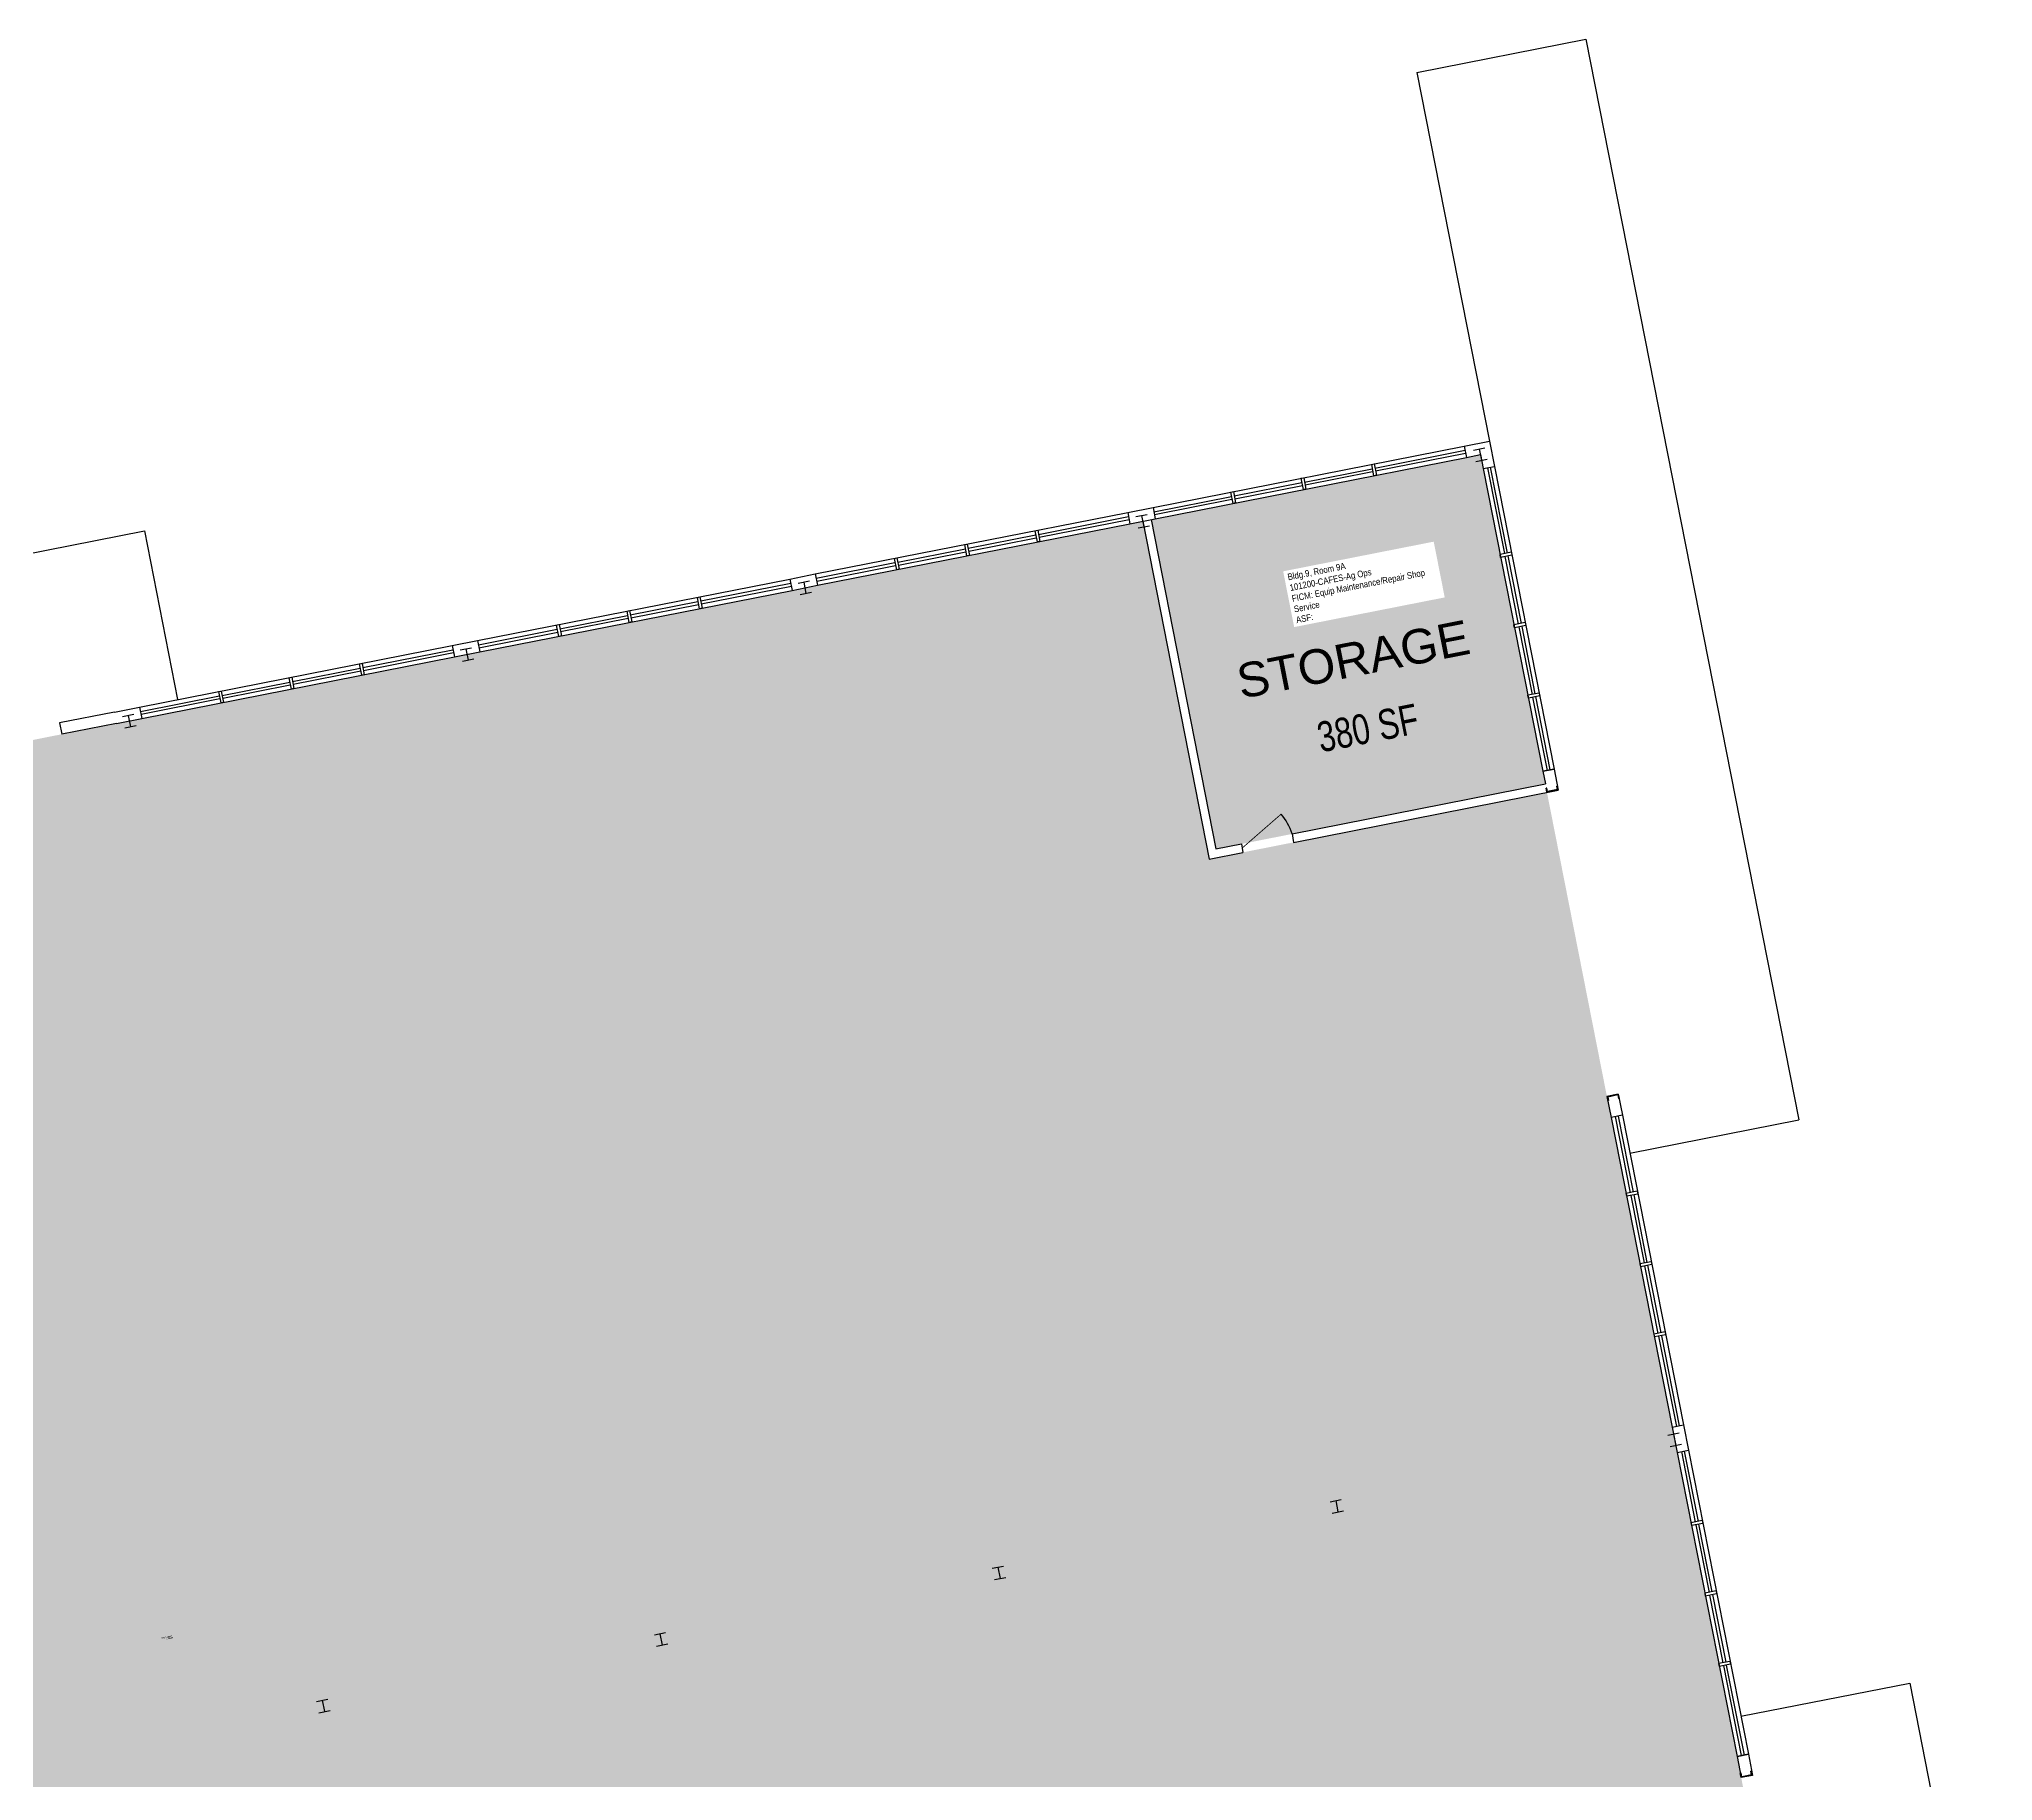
# Model space of a CAD drawing. Header units: inches. Extents: x 69207359 to 69210059, y 27690385 to 27692599.
# Drawn here: x 69208697 to 69210059, y 27691261 to 27692475 of the extents above; entities that cross this region are included whole.
import ezdxf
from ezdxf.enums import TextEntityAlignment as Align

# ---------------------------------------------------------------- set-up
doc = ezdxf.new("R2010")
doc.units = ezdxf.units.IN
doc.header["$LTSCALE"] = 10
doc.header["$MEASUREMENT"] = 0
doc.layers.get('0').update_dxf_attribs({"linetype": 'CONTINUOUS'})
for name, color, linetype in [('A-COLS', 5, 'CONTINUOUS'), ('A-DOOR', 2, 'CONTINUOUS'), ('A-GLAZ', 1, 'CONTINUOUS'), ('A-IDEN-RNUM', 7, 'CONTINUOUS'), ('A-IDEN-SNUM', 4, 'CONTINUOUS'), ('A-IDEN-TEXT', 4, 'CONTINUOUS'), ('A-IDEN-VNUM', 4, 'CONTINUOUS'), ('A-SITE', 3, 'CONTINUOUS'), ('A-WALL', 5, 'CONTINUOUS'), ('AREA-TEXT', 3, 'CONTINUOUS'), ('Rooms-Category-Color', 7, 'CONTINUOUS'), ('Rooms-College-Color', 7, 'CONTINUOUS'), ('Rooms-Department-Color', 7, 'CONTINUOUS'), ('Rooms-Division-Color', 7, 'CONTINUOUS'), ('Rooms-Information', 7, 'CONTINUOUS')]:
    doc.layers.add(name, color=color, linetype=linetype)
doc.styles.add('Arial', font='arial.ttf')
doc.styles.add('CP_AREA', font='arial.ttf', dxfattribs={"height": 15})
doc.styles.add('CP_ROOMSNUMBER', font='arial.ttf', dxfattribs={"height": 1})
doc.styles.add('CP_ROOMVNUMBER', font='arial.ttf', dxfattribs={"width": 0.85, "height": 0.075})

# ---------------------------------------------------------------- blocks, each defined once
blk = doc.blocks.new('COL1')
for p, q in [((-0.5, 0.5), (0.5, 0.5)), ((0, 0.5), (0, -0.5)), ((-0.5, -0.5), (0.5, -0.5))]:
    blk.add_line(p, q)

msp = doc.modelspace()

# ---------------------------------------------------------------- hatches: boundary and pattern name
at = {"layer": 'Rooms-Category-Color', "true_color": 0xe3c5e1}
for points in [[(69209746.9, 27691955.9), (69209517.3, 27691910.6), (69209472.1, 27692140.2), (69209701.6, 27692185.5)], [(69209748, 27691950.1), (69209512.6, 27691903.6), (69209466.2, 27692139.1), (69209457.3, 27692137.3), (69209239.5, 27692094.4), (69209221.9, 27692090.9), (69209004.1, 27692048), (69208986.4, 27692044.5), (69208768.6, 27692001.6), (69208750.9, 27691998.1), (69208571.4, 27691962.7), (69208515.5, 27691951.7), (69208305.5, 27691910.4), (69208306.1, 27691907.5), (69208289.6, 27691903.1), (69208186.4, 27691883.9), (69208136.3, 27691874), (69208183.3, 27691635.6), (69207660.3, 27691532.5), (69207630, 27691526.5), (69207670.6, 27691320.5), (69207671.1, 27691317.6), (69208036.1, 27691389.5), (69208083.7, 27691148.1), (69208090.6, 27691112.8), (69208126.5, 27690930.6), (69207761.6, 27690858.7), (69207764.1, 27690845.6), (69207805.9, 27690633.7), (69207810.1, 27690612.1), (69207963.2, 27690642.3), (69208006.1, 27690424.5), (69208079.7, 27690439), (69208097.4, 27690442.5), (69208315.2, 27690485.4), (69208332.8, 27690488.9), (69208550.7, 27690531.8), (69208568.3, 27690535.3), (69208786.1, 27690578.2), (69208842, 27690589.2), (69208983.3, 27690617.1), (69209021.6, 27690624.6), (69209039.3, 27690628.1), (69209257.1, 27690671), (69209274.7, 27690674.5), (69209492.5, 27690717.4), (69209510.2, 27690720.9), (69209607.3, 27690740), (69209565.6, 27690952), (69209930.5, 27691023.9), (69209928, 27691036.6), (69209883.4, 27691263.3), (69209880.5, 27691278), (69209838.7, 27691489.9), (69209835.2, 27691507.6), (69209792.7, 27691723.4)]]:
    msp.add_hatch(color=254, dxfattribs=at).paths.add_polyline_path(points)
at = {"layer": 'Rooms-College-Color', "true_color": 0xadadad}
msp.add_hatch(color=253, dxfattribs=at).paths.add_polyline_path([(69209746.9, 27691955.9), (69209517.3, 27691910.6), (69209472.1, 27692140.2), (69209701.6, 27692185.5)])
at = {"layer": 'Rooms-College-Color', "true_color": 0xe3c5e1}
msp.add_hatch(color=254, dxfattribs=at).paths.add_polyline_path([(69209748, 27691950.1), (69209512.6, 27691903.6), (69209466.2, 27692139.1), (69209457.3, 27692137.3), (69209239.5, 27692094.4), (69209221.9, 27692090.9), (69209004.1, 27692048), (69208986.4, 27692044.5), (69208768.6, 27692001.6), (69208750.9, 27691998.1), (69208571.4, 27691962.7), (69208515.5, 27691951.7), (69208305.5, 27691910.4), (69208306.1, 27691907.5), (69208289.6, 27691903.1), (69208186.4, 27691883.9), (69208136.3, 27691874), (69208183.3, 27691635.6), (69207660.3, 27691532.5), (69207630, 27691526.5), (69207670.6, 27691320.5), (69207671.1, 27691317.6), (69208036.1, 27691389.5), (69208083.7, 27691148.1), (69208090.6, 27691112.8), (69208126.5, 27690930.6), (69207761.6, 27690858.7), (69207764.1, 27690845.6), (69207805.9, 27690633.7), (69207810.1, 27690612.1), (69207963.2, 27690642.3), (69208006.1, 27690424.5), (69208079.7, 27690439), (69208097.4, 27690442.5), (69208315.2, 27690485.4), (69208332.8, 27690488.9), (69208550.7, 27690531.8), (69208568.3, 27690535.3), (69208786.1, 27690578.2), (69208842, 27690589.2), (69208983.3, 27690617.1), (69209021.6, 27690624.6), (69209039.3, 27690628.1), (69209257.1, 27690671), (69209274.7, 27690674.5), (69209492.5, 27690717.4), (69209510.2, 27690720.9), (69209607.3, 27690740), (69209565.6, 27690952), (69209930.5, 27691023.9), (69209928, 27691036.6), (69209883.4, 27691263.3), (69209880.5, 27691278), (69209838.7, 27691489.9), (69209835.2, 27691507.6), (69209792.7, 27691723.4)])
at = {"layer": 'Rooms-Department-Color', "true_color": 0xe3c5e1}
for points in [[(69209746.9, 27691955.9), (69209517.3, 27691910.6), (69209472.1, 27692140.2), (69209701.6, 27692185.5)], [(69209748, 27691950.1), (69209512.6, 27691903.6), (69209466.2, 27692139.1), (69209457.3, 27692137.3), (69209239.5, 27692094.4), (69209221.9, 27692090.9), (69209004.1, 27692048), (69208986.4, 27692044.5), (69208768.6, 27692001.6), (69208750.9, 27691998.1), (69208571.4, 27691962.7), (69208515.5, 27691951.7), (69208305.5, 27691910.4), (69208306.1, 27691907.5), (69208289.6, 27691903.1), (69208186.4, 27691883.9), (69208136.3, 27691874), (69208183.3, 27691635.6), (69207660.3, 27691532.5), (69207630, 27691526.5), (69207670.6, 27691320.5), (69207671.1, 27691317.6), (69208036.1, 27691389.5), (69208083.7, 27691148.1), (69208090.6, 27691112.8), (69208126.5, 27690930.6), (69207761.6, 27690858.7), (69207764.1, 27690845.6), (69207805.9, 27690633.7), (69207810.1, 27690612.1), (69207963.2, 27690642.3), (69208006.1, 27690424.5), (69208079.7, 27690439), (69208097.4, 27690442.5), (69208315.2, 27690485.4), (69208332.8, 27690488.9), (69208550.7, 27690531.8), (69208568.3, 27690535.3), (69208786.1, 27690578.2), (69208842, 27690589.2), (69208983.3, 27690617.1), (69209021.6, 27690624.6), (69209039.3, 27690628.1), (69209257.1, 27690671), (69209274.7, 27690674.5), (69209492.5, 27690717.4), (69209510.2, 27690720.9), (69209607.3, 27690740), (69209565.6, 27690952), (69209930.5, 27691023.9), (69209928, 27691036.6), (69209883.4, 27691263.3), (69209880.5, 27691278), (69209838.7, 27691489.9), (69209835.2, 27691507.6), (69209792.7, 27691723.4)]]:
    msp.add_hatch(color=254, dxfattribs=at).paths.add_polyline_path(points)
at = {"layer": 'Rooms-Division-Color', "true_color": 0xe3c5e1}
for points in [[(69209746.9, 27691955.9), (69209517.3, 27691910.6), (69209472.1, 27692140.2), (69209701.6, 27692185.5)], [(69209748, 27691950.1), (69209512.6, 27691903.6), (69209466.2, 27692139.1), (69209457.3, 27692137.3), (69209239.5, 27692094.4), (69209221.9, 27692090.9), (69209004.1, 27692048), (69208986.4, 27692044.5), (69208768.6, 27692001.6), (69208750.9, 27691998.1), (69208571.4, 27691962.7), (69208515.5, 27691951.7), (69208305.5, 27691910.4), (69208306.1, 27691907.5), (69208289.6, 27691903.1), (69208186.4, 27691883.9), (69208136.3, 27691874), (69208183.3, 27691635.6), (69207660.3, 27691532.5), (69207630, 27691526.5), (69207670.6, 27691320.5), (69207671.1, 27691317.6), (69208036.1, 27691389.5), (69208083.7, 27691148.1), (69208090.6, 27691112.8), (69208126.5, 27690930.6), (69207761.6, 27690858.7), (69207764.1, 27690845.6), (69207805.9, 27690633.7), (69207810.1, 27690612.1), (69207963.2, 27690642.3), (69208006.1, 27690424.5), (69208079.7, 27690439), (69208097.4, 27690442.5), (69208315.2, 27690485.4), (69208332.8, 27690488.9), (69208550.7, 27690531.8), (69208568.3, 27690535.3), (69208786.1, 27690578.2), (69208842, 27690589.2), (69208983.3, 27690617.1), (69209021.6, 27690624.6), (69209039.3, 27690628.1), (69209257.1, 27690671), (69209274.7, 27690674.5), (69209492.5, 27690717.4), (69209510.2, 27690720.9), (69209607.3, 27690740), (69209565.6, 27690952), (69209930.5, 27691023.9), (69209928, 27691036.6), (69209883.4, 27691263.3), (69209880.5, 27691278), (69209838.7, 27691489.9), (69209835.2, 27691507.6), (69209792.7, 27691723.4)]]:
    msp.add_hatch(color=254, dxfattribs=at).paths.add_polyline_path(points)

# ---------------------------------------------------------------- linework, layer by layer
at = {"layer": 'A-DOOR', "const_width": 0.6}
msp.add_lwpolyline([(69209535.5, 27691911.2), (69209562.7, 27691934.9)], dxfattribs=at)
at = {"layer": 'A-DOOR'}
msp.add_arc((69209534, 27691910), 38, 17.0021, 40.9429, dxfattribs=at)
at = {"layer": 'A-GLAZ'}
for p, q in [((69209473.4, 27692148.7), (69209690.3, 27692191.4)), ((69209475, 27692140.8), (69209691.9, 27692183.5)), ((69209628.1, 27692176.1), (69209690.9, 27692188.5)), ((69209628.5, 27692174.1), (69209691.3, 27692186.5)), ((69209530, 27692156.8), (69209577.1, 27692166)), ((69209579, 27692166.4), (69209626.1, 27692175.7)), ((69209579.4, 27692164.4), (69209626.5, 27692173.7)), ((69209703.6, 27692175.8), (69209745.1, 27691964.8)), ((69209706.5, 27692176.3), (69209718.3, 27692116.5)), ((69209708.5, 27692176.7), (69209720.3, 27692116.8)), ((69209711.4, 27692177.3), (69209753, 27691966.3)), ((69209474, 27692145.7), (69209528, 27692156.4)), ((69209474.4, 27692143.7), (69209528.4, 27692154.4)), ((69209530.4, 27692154.8), (69209577.5, 27692164)), ((69209238, 27692102.3), (69209455.8, 27692145.2)), ((69209239.5, 27692094.4), (69209457.3, 27692137.3)), ((69209393.6, 27692129.9), (69209456.4, 27692142.3)), ((69209394, 27692127.9), (69209456.8, 27692140.3)), ((69209344.5, 27692120.2), (69209391.6, 27692129.5)), ((69209344.9, 27692118.2), (69209392, 27692127.5)), ((69209238.6, 27692099.3), (69209293.5, 27692110.2)), ((69209295.5, 27692110.5), (69209342.6, 27692119.8)), ((69209295.9, 27692108.5), (69209342.9, 27692117.8)), ((69209718.7, 27692114.5), (69209728, 27692067.4)), ((69209720.7, 27692114.9), (69209730, 27692067.8)), ((69209002.5, 27692055.9), (69209220.3, 27692098.8)), ((69209239, 27692097.3), (69209293.9, 27692108.2)), ((69209004.1, 27692048), (69209221.9, 27692090.9)), ((69209109, 27692073.8), (69209156.1, 27692083.1)), ((69209158.1, 27692083.5), (69209220.9, 27692095.9)), ((69209158.5, 27692081.5), (69209221.3, 27692093.9)), ((69209060, 27692064.1), (69209107.1, 27692073.4)), ((69209060.4, 27692062.1), (69209107.5, 27692071.4)), ((69209109.4, 27692071.8), (69209156.5, 27692081.1)), ((69209003.1, 27692052.9), (69209058, 27692063.8)), ((69209003.5, 27692050.9), (69209058.4, 27692061.8)), ((69209728.4, 27692065.4), (69209737.6, 27692018.3)), ((69209730.4, 27692065.8), (69209739.6, 27692018.7)), ((69208767, 27692009.5), (69208984.8, 27692052.4)), ((69208768.6, 27692001.6), (69208986.4, 27692044.5)), ((69208922.6, 27692037.1), (69208985.4, 27692049.5)), ((69208923, 27692035.1), (69208985.8, 27692047.5)), ((69208873.6, 27692027.4), (69208920.7, 27692036.7)), ((69208874, 27692025.4), (69208921.1, 27692034.7)), ((69208767.6, 27692006.5), (69208822.6, 27692017.4)), ((69208768, 27692004.5), (69208822.9, 27692015.4)), ((69208824.5, 27692017.7), (69208871.6, 27692027)), ((69208824.9, 27692015.7), (69208872, 27692025)), ((69209738, 27692016.4), (69209748.1, 27691965.4)), ((69209740, 27692016.8), (69209750.1, 27691965.7)), ((69209792.7, 27691723.4), (69209835.2, 27691507.6)), ((69209795.6, 27691724), (69209806.1, 27691671)), ((69209797.6, 27691724.4), (69209808.1, 27691671.4)), ((69209800.6, 27691725), (69209843.1, 27691509.1)), ((69209806.5, 27691669.1), (69209815.7, 27691622)), ((69209808.5, 27691669.5), (69209817.7, 27691622.4)), ((69209816.1, 27691620), (69209825.4, 27691572.9)), ((69209818.1, 27691620.4), (69209827.4, 27691573.3)), ((69209825.8, 27691570.9), (69209838.2, 27691508.1)), ((69209827.8, 27691571.3), (69209840.2, 27691508.5)), ((69209838.7, 27691489.9), (69209880.5, 27691278)), ((69209841.7, 27691490.5), (69209851.3, 27691441.4)), ((69209843.7, 27691490.9), (69209853.3, 27691441.8)), ((69209846.6, 27691491.5), (69209888.4, 27691279.5)), ((69209851.7, 27691439.5), (69209861, 27691392.4)), ((69209853.7, 27691439.9), (69209863, 27691392.8)), ((69209861.4, 27691390.4), (69209870.7, 27691343.3)), ((69209863.4, 27691390.8), (69209872.7, 27691343.7)), ((69209871, 27691341.4), (69209883.4, 27691278.6)), ((69209873, 27691341.7), (69209885.4, 27691279))]:
    msp.add_line(p, q, dxfattribs=at)
at = {"layer": 'A-SITE'}
for p, q in [((69209657.3, 27692452), (69209775.1, 27692475.2)), ((69209775.1, 27692475.2), (69209923.5, 27691721.7)), ((69209657.3, 27692452), (69209708, 27692194.9)), ((69208464.2, 27692072.1), (69208770.3, 27692132.4)), ((69208770.3, 27692132.4), (69208793.5, 27692014.7)), ((69209805.8, 27691698.5), (69209923.5, 27691721.7)), ((69209883.1, 27691306), (69210000.9, 27691329.2)), ((69210000.9, 27691329.2), (69210058.9, 27691034.9))]:
    msp.add_line(p, q, dxfattribs=at)
at = {"layer": 'A-WALL'}
for p, q in [((69209690.3, 27692191.4), (69209708, 27692194.9)), ((69209690.3, 27692191.4), (69209691.9, 27692183.5)), ((69209708, 27692194.9), (69209711.4, 27692177.3)), ((69209625.6, 27692178.7), (69209627.5, 27692179)), ((69209625.6, 27692178.7), (69209627.1, 27692170.8)), ((69209627.5, 27692179), (69209629.1, 27692171.2)), ((69209691.9, 27692183.5), (69209701.6, 27692185.5)), ((69209701.6, 27692185.5), (69209703.6, 27692175.8)), ((69209576.5, 27692169), (69209578.5, 27692169.4)), ((69209576.5, 27692169), (69209578.1, 27692161.1)), ((69209578.5, 27692169.4), (69209580, 27692161.5)), ((69209629.1, 27692171.2), (69209627.1, 27692170.8)), ((69209703.6, 27692175.8), (69209711.4, 27692177.3)), ((69209527.4, 27692159.3), (69209529.4, 27692159.7)), ((69209527.4, 27692159.3), (69209529, 27692151.4)), ((69209531, 27692151.8), (69209529, 27692151.4)), ((69209529.4, 27692159.7), (69209531, 27692151.8)), ((69209580, 27692161.5), (69209578.1, 27692161.1)), ((69209455.8, 27692145.2), (69209473.4, 27692148.7)), ((69209455.8, 27692145.2), (69209457.3, 27692137.3)), ((69209457.3, 27692137.3), (69209475, 27692140.8)), ((69209466.2, 27692139.1), (69209512.6, 27691903.6)), ((69209472.1, 27692140.2), (69209517.3, 27691910.6)), ((69209473.4, 27692148.7), (69209475, 27692140.8)), ((69209391, 27692132.4), (69209393, 27692132.8)), ((69209391, 27692132.4), (69209392.6, 27692124.6)), ((69209394.6, 27692124.9), (69209392.6, 27692124.6)), ((69209393, 27692132.8), (69209394.6, 27692124.9)), ((69209292.9, 27692113.1), (69209294.9, 27692113.5)), ((69209292.9, 27692113.1), (69209294.5, 27692105.2)), ((69209294.9, 27692113.5), (69209296.4, 27692105.6)), ((69209342, 27692122.8), (69209343.9, 27692123.2)), ((69209342, 27692122.8), (69209343.5, 27692114.9)), ((69209345.5, 27692115.3), (69209343.5, 27692114.9)), ((69209343.9, 27692123.2), (69209345.5, 27692115.3)), ((69209723.2, 27692117.4), (69209715.4, 27692115.9)), ((69209715.7, 27692113.9), (69209715.4, 27692115.9)), ((69209723.6, 27692115.5), (69209715.7, 27692113.9)), ((69209723.2, 27692117.4), (69209723.6, 27692115.5)), ((69209220.3, 27692098.8), (69209238, 27692102.3)), ((69209220.3, 27692098.8), (69209221.9, 27692090.9)), ((69209238, 27692102.3), (69209239.5, 27692094.4)), ((69209296.4, 27692105.6), (69209294.5, 27692105.2)), ((69209155.6, 27692086), (69209157.5, 27692086.4)), ((69209155.6, 27692086), (69209157.1, 27692078.1)), ((69209157.5, 27692086.4), (69209159.1, 27692078.5)), ((69209221.9, 27692090.9), (69209239.5, 27692094.4)), ((69209106.5, 27692076.4), (69209108.5, 27692076.8)), ((69209106.5, 27692076.4), (69209108.1, 27692068.5)), ((69209110, 27692068.9), (69209108.1, 27692068.5)), ((69209108.5, 27692076.8), (69209110, 27692068.9)), ((69209159.1, 27692078.5), (69209157.1, 27692078.1)), ((69208984.8, 27692052.4), (69209002.5, 27692055.9)), ((69209002.5, 27692055.9), (69209004.1, 27692048)), ((69209057.4, 27692066.7), (69209059.4, 27692067.1)), ((69209057.4, 27692066.7), (69209059, 27692058.8)), ((69209061, 27692059.2), (69209059, 27692058.8)), ((69209059.4, 27692067.1), (69209061, 27692059.2)), ((69209732.9, 27692068.4), (69209725, 27692066.8)), ((69209725.4, 27692064.8), (69209725, 27692066.8)), ((69209733.3, 27692066.4), (69209725.4, 27692064.8)), ((69209732.9, 27692068.4), (69209733.3, 27692066.4)), ((69208984.8, 27692052.4), (69208986.4, 27692044.5)), ((69208986.4, 27692044.5), (69209004.1, 27692048)), ((69208871, 27692030), (69208873, 27692030.4)), ((69208871, 27692030), (69208872.6, 27692022.1)), ((69208873, 27692030.4), (69208874.6, 27692022.5)), ((69208920.1, 27692039.6), (69208922.1, 27692040)), ((69208920.1, 27692039.6), (69208921.6, 27692031.7)), ((69208923.6, 27692032.1), (69208921.6, 27692031.7)), ((69208922.1, 27692040), (69208923.6, 27692032.1)), ((69208822, 27692020.3), (69208823.9, 27692020.7)), ((69208822, 27692020.3), (69208823.5, 27692012.4)), ((69208823.9, 27692020.7), (69208825.5, 27692012.8)), ((69208874.6, 27692022.5), (69208872.6, 27692022.1)), ((69209742.6, 27692019.3), (69209734.7, 27692017.8)), ((69209735.1, 27692015.8), (69209734.7, 27692017.8)), ((69209743, 27692017.3), (69209735.1, 27692015.8)), ((69209742.6, 27692019.3), (69209743, 27692017.3)), ((69208749.4, 27692006), (69208711.1, 27691998.5)), ((69208749.4, 27692006), (69208767, 27692009.5)), ((69208750.9, 27691998.1), (69208768.6, 27692001.6)), ((69208767, 27692009.5), (69208768.6, 27692001.6)), ((69208825.5, 27692012.8), (69208823.5, 27692012.4)), ((69208711.1, 27691998.5), (69208712.7, 27691990.6)), ((69208750.9, 27691998.1), (69208712.7, 27691990.6)), ((69209745.1, 27691964.8), (69209753, 27691966.3)), ((69209753, 27691966.3), (69209745.1, 27691964.8)), ((69209745.1, 27691964.8), (69209746.9, 27691955.9)), ((69209753, 27691966.3), (69209755.9, 27691951.5)), ((69209570.3, 27691921.1), (69209746.9, 27691955.9)), ((69209571.4, 27691915.2), (69209755.9, 27691951.5)), ((69209747.9, 27691953.1), (69209747.5, 27691953)), ((69209748, 27691950.1), (69209747.5, 27691953)), ((69209748.4, 27691950.6), (69209747.9, 27691953.1)), ((69209755.9, 27691951.6), (69209748, 27691950.1)), ((69209755.3, 27691952), (69209748.4, 27691950.6)), ((69209755.3, 27691954.6), (69209754.9, 27691954.5)), ((69209755.3, 27691952), (69209754.9, 27691954.5)), ((69209755.9, 27691951.6), (69209755.3, 27691954.6)), ((69209570.3, 27691921.1), (69209571.4, 27691915.2)), ((69209512.6, 27691903.6), (69209536.1, 27691908.2)), ((69209517.3, 27691910.6), (69209535, 27691914.1)), ((69209535, 27691914.1), (69209536.1, 27691908.2)), ((69209789.8, 27691738.1), (69209797.7, 27691739.7)), ((69209797.7, 27691739.7), (69209789.8, 27691738.1)), ((69209789.8, 27691738.1), (69209792.7, 27691723.4)), ((69209789.8, 27691738.1), (69209790.4, 27691735.2)), ((69209797.3, 27691739.1), (69209790.4, 27691737.7)), ((69209790.4, 27691737.7), (69209790.9, 27691735.3)), ((69209790.9, 27691735.3), (69209790.4, 27691735.2)), ((69209797.3, 27691739.1), (69209797.8, 27691736.6)), ((69209797.7, 27691739.7), (69209800.6, 27691725)), ((69209797.7, 27691739.7), (69209798.3, 27691736.7)), ((69209798.3, 27691736.7), (69209797.8, 27691736.6)), ((69209800.6, 27691725), (69209792.7, 27691723.4)), ((69209800.6, 27691725), (69209792.7, 27691723.4)), ((69209811, 27691672), (69209803.1, 27691670.4)), ((69209803.1, 27691670.4), (69209803.5, 27691668.5)), ((69209811.4, 27691670), (69209803.5, 27691668.5)), ((69209811, 27691672), (69209811.4, 27691670)), ((69209820.7, 27691622.9), (69209812.8, 27691621.4)), ((69209812.8, 27691621.4), (69209813.2, 27691619.4)), ((69209821.1, 27691621), (69209813.2, 27691619.4)), ((69209820.7, 27691622.9), (69209821.1, 27691621)), ((69209830.4, 27691573.9), (69209822.5, 27691572.3)), ((69209822.5, 27691572.3), (69209822.9, 27691570.4)), ((69209830.7, 27691571.9), (69209822.9, 27691570.4)), ((69209830.4, 27691573.9), (69209830.7, 27691571.9)), ((69209835.2, 27691507.6), (69209843.1, 27691509.1)), ((69209835.2, 27691507.6), (69209838.7, 27691489.9)), ((69209843.1, 27691509.1), (69209846.6, 27691491.5)), ((69209838.7, 27691489.9), (69209846.6, 27691491.5)), ((69209856.3, 27691442.4), (69209848.4, 27691440.9)), ((69209856.3, 27691442.4), (69209856.7, 27691440.4)), ((69209848.4, 27691440.9), (69209848.8, 27691438.9)), ((69209856.7, 27691440.4), (69209848.8, 27691438.9)), ((69209865.9, 27691393.4), (69209858, 27691391.8)), ((69209858, 27691391.8), (69209858.4, 27691389.8)), ((69209866.3, 27691391.4), (69209858.4, 27691389.8)), ((69209865.9, 27691393.4), (69209866.3, 27691391.4)), ((69209875.6, 27691344.3), (69209867.7, 27691342.7)), ((69209867.7, 27691342.7), (69209868.1, 27691340.8)), ((69209876, 27691342.3), (69209868.1, 27691340.8)), ((69209875.6, 27691344.3), (69209876, 27691342.3)), ((69209880.5, 27691278), (69209888.4, 27691279.5)), ((69209888.4, 27691279.5), (69209880.5, 27691278)), ((69209888.4, 27691279.5), (69209891.3, 27691264.8)), ((69209880.5, 27691278), (69209883.4, 27691263.3)), ((69209883.3, 27691266.3), (69209882.8, 27691266.2)), ((69209883.4, 27691263.3), (69209882.8, 27691266.2)), ((69209883.8, 27691263.8), (69209883.3, 27691266.3)), ((69209890.7, 27691265.2), (69209883.8, 27691263.8)), ((69209890.7, 27691267.8), (69209890.2, 27691267.7)), ((69209890.7, 27691265.2), (69209890.2, 27691267.7)), ((69209891.3, 27691264.8), (69209890.7, 27691267.8)), ((69209891.3, 27691264.8), (69209883.4, 27691263.3)), ((69209891.3, 27691264.8), (69209883.4, 27691263.3)), ((69209891.3, 27691264.8), (69209883.4, 27691263.3))]:
    msp.add_line(p, q, dxfattribs=at)

# ---------------------------------------------------------------- block references
at = {"layer": 'A-COLS', "xscale": 8.033335726708174, "yscale": 8.033335726708174, "zscale": 8.033335726708174, "rotation": 11.14792092295059}
for p in [(69209701.6, 27692185.5), (69209466.2, 27692139.1), (69209230.7, 27692092.7), (69208995.2, 27692046.2), (69208759.8, 27691999.8), (69209837, 27691498.8), (69209601.5, 27691452.4), (69209366, 27691406), (69209130.5, 27691359.6), (69208895.1, 27691313.2)]:
    msp.add_blockref('COL1', p, dxfattribs=at)

# ---------------------------------------------------------------- texts
at = {"layer": 'A-IDEN-RNUM', "style": 'CP_ROOMSNUMBER'}
for s, p in [('0009-A0', (69209591.7, 27692106.7)), ('0009-00', (69208787.9, 27691360.4))]:
    msp.add_text(s, height=0.96, rotation=11.1479, dxfattribs=at).set_placement(p, align=Align.MIDDLE)
at = {"layer": 'A-IDEN-SNUM', "style": 'CP_ROOMSNUMBER'}
for s, p in [('00900009A0', (69209589.8, 27692107.4)), ('0090000900', (69208786, 27691361.2))]:
    msp.add_text(s, height=0.96, rotation=11.1479, dxfattribs=at).set_placement(p, align=Align.MIDDLE)
at = {"layer": 'A-IDEN-TEXT', "style": 'Arial'}
msp.add_text('STORAGE', height=24.05, rotation=11.1479, dxfattribs=at).set_placement((69209534.7, 27692015.2))
at = {"layer": 'A-IDEN-VNUM', "style": 'CP_ROOMVNUMBER', "width": 0.85}
msp.add_text('9A', height=32, rotation=11.1479, dxfattribs=at).set_placement((69209593.4, 27692087.9), align=Align.MIDDLE)
at = {"layer": 'AREA-TEXT', "style": 'CP_AREA', "width": 0.75}
msp.add_text('380 SF', height=21, rotation=11.1479, dxfattribs=at).set_placement((69209623.1, 27691995), align=Align.MIDDLE_CENTER)

# ---------------------------------------------------------------- next in the draw order: texts
at = {"layer": 'Rooms-Information', "insert": (69209573.6, 27692067.9), "char_height": 4.571, "width": 102.4, "attachment_point": 7, "rotation": 11.1479, "style": 'CP_ROOMVNUMBER', "bg_fill": 3, "box_fill_scale": 1.5, "bg_fill_color": 256, "bg_fill_true_color": 13158600, "bg_fill_transparency": 0}
msp.add_mtext('Bldg.9, Room 9A^M^J101200-CAFES-Ag Ops^M^JFICM: Equip Maintenance/Repair Shop Service^M^JASF: ', dxfattribs=at)

doc.saveas('drawing.dxf')
